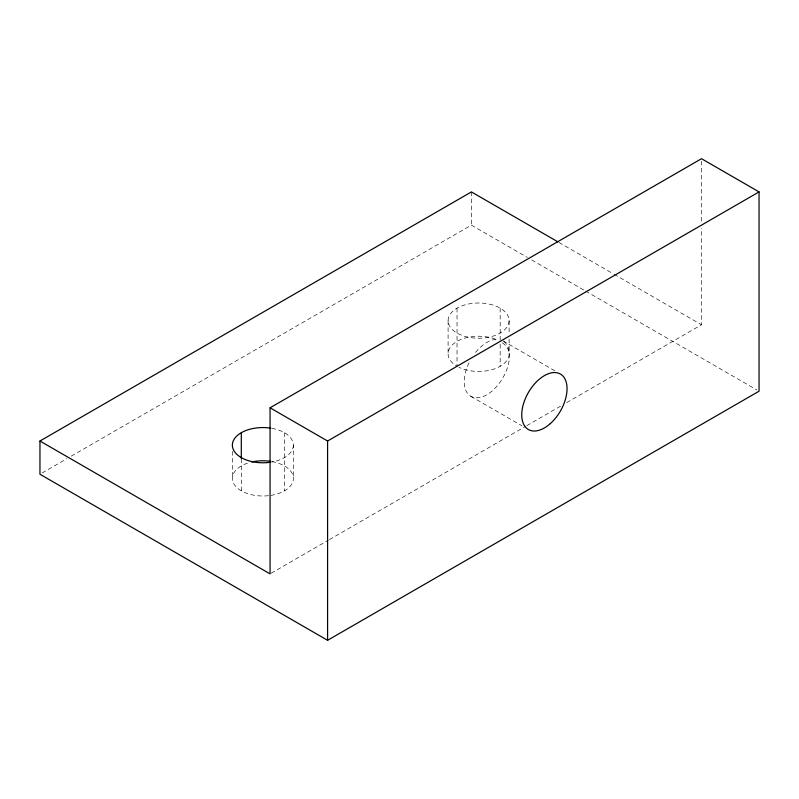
<?xml version="1.0" encoding="UTF-8"?>
<svg xmlns="http://www.w3.org/2000/svg" width="799" height="799" viewBox="0 0 799 799"><rect width="100%" height="100%" fill="white"/><g stroke="black" fill="none" stroke-linecap="round" stroke-linejoin="round"><path stroke-width="0.6" stroke-dasharray="4 3" d="M42.107 472.988L66.916 458.666M71.231 456.169L471.41 225.128L527.43 257.478M271.141 573.253L328.309 540.244M329.388 539.625L525.702 426.276M526.781 425.657L561.298 405.732M566.691 402.616L701.522 324.774L701.522 228.105M558.92 242.437L612.933 273.628M614.012 274.247L701.522 324.774M531.735 259.965L584.528 290.437M585.607 291.056L756.893 389.952M502.891 340.823L556.154 371.585M470.851 396.314L521.987 425.837M701.522 161.178L701.522 223.151M509.113 320.619A30.512 17.618 0 0 1 463.35 335.87A30.512 17.618 0 0 1 463.35 305.368A30.512 17.618 0 0 1 509.113 320.619L509.113 334.152M509.113 339.076L509.113 353.837M500.174 308.164L500.174 341.383M500.174 344.149L500.174 366.292M471.41 191.92L471.41 225.128M457.028 308.164L457.028 366.292A30.512 17.618 0 0 1 456.109 341.932A30.512 17.618 0 0 1 498.216 340.344M448.089 320.619L448.089 353.837M271.86 428.334A30.512 17.618 0 0 1 293.383 445.173L293.383 478.381M284.444 432.718L284.444 490.836M241.298 458.856L241.298 490.836M232.359 451.325L232.359 478.381M503.899 341.493A32.03 18.497 -60 0 1 502.381 378.676A32.03 18.497 -60 0 1 470.901 396.344A32.03 18.497 -60 0 1 470.271 360.359M475.545 352.459A32.03 18.497 -60 0 1 498.196 339.375M293.383 445.173A30.512 17.618 0 0 1 271.86 462.002M502.311 342.741A30.512 17.618 0 0 1 499.984 366.401A30.512 17.618 0 0 1 458.986 367.32M271.86 461.552A30.512 17.618 0 0 1 293.373 478.711A30.512 17.618 0 0 1 270.771 495.4M268.554 495.69A30.512 17.618 0 0 1 233.897 483.894A30.512 17.618 0 0 1 249.628 462.511"/><path stroke-width="1.2" d="M39.95 441.018L270.062 573.872L270.062 407.8L701.522 158.701L759.05 191.91L759.05 391.2L327.59 640.299L39.95 474.236L39.95 441.018L471.41 191.92L557.842 241.817M270.062 407.8L327.59 441.018L759.05 191.91M327.59 441.018L327.59 640.299M241.298 432.718L241.298 458.546M270.771 462.182A30.512 17.618 0 0 1 232.359 445.173A30.512 17.618 0 0 1 270.771 428.154M251.725 461.982A30.512 17.618 0 0 1 270.771 461.373M550.261 423.66A32.03 18.497 -60 0 0 560.419 374.042A32.03 18.497 -60 0 0 522.516 407.65A32.03 18.497 -60 0 0 550.261 423.66"/></g></svg>
